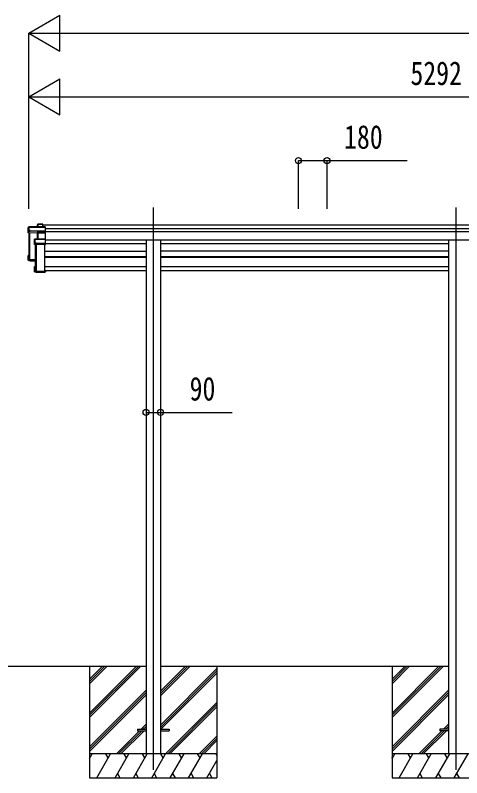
# Model space of a CAD drawing. Units: millimetres, scale not verified. Extents: x -18922 to 18922, y -13365 to 13365.
# Drawn here: x -6031 to -3226, y -7062 to -2276 of the extents above; entities that cross this region are included whole.
import ezdxf
from ezdxf.enums import TextEntityAlignment as Align

# ---------------------------------------------------------------- set-up
doc = ezdxf.new("R2010")
doc.units = ezdxf.units.MM
doc.header["$LTSCALE"] = 70
for name, color, linetype in [('0-3_YKK_12', 2, 'Continuous'), ('0-4_YKK_13', 4, 'Continuous'), ('0-5_YKK_A1', 4, 'Continuous'), ('0-6_YKK_D', 6, 'Continuous')]:
    doc.layers.add(name, color=color, linetype=linetype)
doc.styles.add('ＭＳ ゴシック', font='')
doc.styles.get('ＭＳ ゴシック').set_extended_font_data('MS Gothic')

msp = doc.modelspace()

# ---------------------------------------------------------------- linework, layer by layer
at = {"layer": '0-3_YKK_12'}
for p, q in [((-5163.74, -3483.19), (-5163.74, -3950.45)), ((-3263.75, -3483.19), (-3263.75, -3950.45)), ((-5163.74, -3950.45), (-5163.74, -7012.5)), ((-3263.75, -3950.45), (-3263.75, -7012.5))]:
    msp.add_line(p, q, dxfattribs=at)
at = {"layer": '0-4_YKK_13'}
for p, q in [((-5890.65, -3590.82), (-5888.9, -3587.83)), ((-5888.84, -3587.58), (-5890.59, -3590.57)), ((-5888.9, -3587.83), (-5888.9, -3605.14)), ((-5858.84, -3587.33), (-5888.41, -3587.33)), ((-5888.41, -3587.78), (-5888.41, -3587.33)), ((-5857.84, -3588.38), (-5858.7, -3587.44)), ((-5858.7, -3605.14), (-5858.7, -3587.44)), ((-5857.84, -3605.14), (-5857.84, -3588.38)), ((-5949.78, -3641.81), (-5949.78, -3613.17)), ((-5945.83, -3631.3), (-5949.78, -3641.81)), ((-5945.31, -3605.38), (-5949.72, -3612.93)), ((-5945.37, -3627.51), (-5945.83, -3628.3)), ((-5945.83, -3631.3), (-5945.83, -3628.3)), ((-5843, -3605.14), (-5944.87, -3605.14)), ((-5944.87, -3605.58), (-5944.87, -3605.14)), ((-5944.87, -3605.58), (-5842.84, -3605.58)), ((-5944.87, -3627.46), (-5944.87, -3605.58)), ((-5937.34, -3629.88), (-5937.34, -3630.43)), ((-5889.33, -3631.97), (-5937.34, -3629.88)), ((-5937.34, -3630.43), (-5889.34, -3632.51)), ((-5890.65, -3605.14), (-5890.65, -3590.82)), ((-5889.34, -3641.89), (-5889.34, -3632.51)), ((-5889.34, -3632.51), (-5842.84, -3632.51)), ((-5842.84, -3631.97), (-5889.33, -3631.97)), ((-5842.84, -3605.58), (-5842.84, -3631.97)), ((-5842.84, -3632.51), (-5842.84, -3641.87)), ((-5842.71, -3632.32), (-5841.84, -3631.61)), ((-5842.7, -3605.25), (-5841.84, -3606.19)), ((-5841.84, -3631.61), (-5841.84, -3606.19)), ((-5841.84, -3641.11), (-5841.84, -3631.61)), ((-5890.74, -3644.37), (-5949.78, -3641.81)), ((-5909.77, -3714.6), (-5909.77, -3682.79)), ((-5907.59, -3680.99), (-5909.56, -3682.39)), ((-5842.84, -3680.89), (-5907.3, -3680.89)), ((-5907.3, -3680.89), (-5907.3, -3681.34)), ((-5889.85, -3642), (-5890.74, -3644.37)), ((-5890.27, -3680.89), (-5890.27, -3644.68)), ((-5890.24, -3644.8), (-5889.37, -3642.5)), ((-5889.37, -3642.5), (-5889.37, -3680.89)), ((-5842.84, -3641.87), (-5888.87, -3641.87)), ((-5888.87, -3641.87), (-5888.87, -3642.41)), ((-5842.98, -3642.06), (-5841.84, -3641.11)), ((-5842.84, -3642.41), (-5842.84, -3680.89)), ((-5842.84, -3681.34), (-5842.84, -3709.25)), ((-5842.71, -3681.02), (-5841.84, -3681.91)), ((-5841.84, -3681.91), (-5841.84, -3641.11)), ((-5841.84, -3708.88), (-5841.84, -3681.91)), ((-5908.26, -3710.54), (-5909.77, -3714.6)), ((-5909.27, -3715.1), (-5907.76, -3711.04)), ((-5842.84, -3715.1), (-5909.27, -3715.1)), ((-5907.8, -3706.78), (-5908.26, -3707.57)), ((-5908.26, -3710.54), (-5908.26, -3707.57)), ((-5907.76, -3711.04), (-5899.77, -3711.04)), ((-5899.77, -3706.73), (-5907.3, -3706.73)), ((-5899.77, -3709.25), (-5899.77, -3706.73)), ((-5899.77, -3709.25), (-5899.77, -3709.79)), ((-5842.84, -3709.25), (-5899.77, -3709.25)), ((-5899.77, -3711.04), (-5899.77, -3709.79)), ((-5899.77, -3709.79), (-5842.84, -3709.79)), ((-5842.84, -3709.79), (-5842.84, -3715.1)), ((-5842.84, -3715.1), (-5841.85, -3714.26)), ((-5842.71, -3709.6), (-5841.84, -3708.88)), ((-5841.85, -3714.26), (-5841.84, -3714.26)), ((-5841.84, -3714.26), (-5841.84, -3708.88)), ((-5949.78, -3813.22), (-5949.78, -3784.58)), ((-5945.83, -3816.21), (-5949.78, -3813.22)), ((-5948.84, -3784.98), (-5949.67, -3784.24)), ((-5945.84, -3784.22), (-5949.64, -3784.22)), ((-5945.84, -3784.11), (-5949.32, -3784.11)), ((-5948.84, -3784.98), (-5948.84, -3812.22)), ((-5945.84, -3784.98), (-5948.84, -3784.98)), ((-5948.84, -3812.22), (-5905.85, -3814.09)), ((-5945.84, -3789.03), (-5947.34, -3786.47)), ((-5945.84, -3786.47), (-5947.34, -3786.47)), ((-5947.34, -3810.79), (-5947.34, -3786.47)), ((-5905.85, -3812.59), (-5947.34, -3810.79)), ((-5945.83, -3816.21), (-5937.34, -3816.58)), ((-5943, -3807.5), (-5943, -3810.98)), ((-5937.34, -3816.58), (-5937.34, -3816.91)), ((-5937.34, -3816.91), (-5909.77, -3818.11)), ((-5937.34, -3816.91), (-5905.85, -3818.28)), ((-5909.77, -3886.01), (-5909.77, -3854.2)), ((-5909.27, -3853.71), (-5905.84, -3853.71)), ((-5905.84, -3854.55), (-5908.82, -3854.55)), ((-5907.32, -3856.04), (-5905.84, -3856.04)), ((-5907.32, -3883.98), (-5907.32, -3856.04)), ((-5909.63, -3886.36), (-5908.82, -3885.47)), ((-5909.56, -3886.41), (-5908.06, -3887.49)), ((-5842.84, -3886.51), (-5909.27, -3886.51)), ((-5909.27, -3886.51), (-5907.76, -3887.58)), ((-5908.82, -3885.47), (-5841.85, -3885.47)), ((-5907.76, -3887.58), (-5899.77, -3887.58)), ((-5843.84, -3883.98), (-5907.32, -3883.98)), ((-5905.43, -3883.24), (-5905.43, -3883.98)), ((-5899.77, -3887.58), (-5899.77, -3887.91)), ((-5899.77, -3887.91), (-5842.84, -3887.91)), ((-5899.77, -3887.91), (-5899.77, -3887.91)), ((-5899.77, -3887.91), (-5842.84, -3887.91)), ((-5841.84, -3879.16), (-5843.84, -3879.16)), ((-5843.84, -3879.61), (-5843.84, -3879.16)), ((-5843.84, -3879.61), (-5843.84, -3883.98)), ((-5841.84, -3879.61), (-5843.84, -3879.61)), ((-5842.84, -3886.51), (-5841.85, -3885.47)), ((-5842.84, -3887.91), (-5842.84, -3886.51)), ((-5842.71, -3887.79), (-5841.84, -3886.89)), ((-5841.84, -3879.16), (-5841.84, -3879.61)), ((-5841.84, -3879.61), (-5841.84, -3885.47)), ((-5263.74, -6758), (-5263.74, -6767)), ((-5263.74, -6758), (-5208.74, -6758)), ((-5263.74, -6767), (-5208.74, -6767)), ((-5118.74, -6758), (-5063.74, -6758)), ((-5118.74, -6767), (-5063.74, -6767)), ((-5063.74, -6758), (-5063.74, -6767)), ((-3363.75, -6758), (-3363.75, -6767)), ((-3308.75, -6758), (-3363.75, -6758)), ((-3308.75, -6767), (-3363.75, -6767))]:
    msp.add_line(p, q, dxfattribs=at)
for points in [[(-5888.41, -3605.14), (-5888.41, -3587.78), (-5859.05, -3587.78), (-5859.05, -3605.14)], [(-5949.78, -3613.17), (-5945.37, -3605.63), (-5945.37, -3627.51)], [(-5945.83, -3631.3), (-5937.34, -3631.67), (-5937.34, -3630.43)], [(-5937.34, -3629.88), (-5937.34, -3627.46), (-5944.87, -3627.46)], [(-5909.77, -3682.79), (-5907.8, -3681.39), (-5907.8, -3706.78)], [(-5907.3, -3706.73), (-5907.3, -3681.34), (-5842.84, -3681.34)], [(-5889.34, -3641.89), (-5889.34, -3641.89), (-5889.34, -3641.89)], [(-5888.87, -3680.89), (-5888.87, -3642.41), (-5842.84, -3642.41)], [(-5905.85, -3815.13), (-5949.78, -3813.22), (-5949.78, -3813.22), (-5948.84, -3812.22)], [(-5909.63, -3853.83), (-5908.82, -3854.55), (-5908.82, -3885.47)], [(-5841.85, -3885.47), (-5841.84, -3885.47), (-5841.84, -3886.89)]]:
    msp.add_lwpolyline(points, dxfattribs=at)
for centre, radius, start, end in [((-5888.52, -3589.19), 1.41, 85.38783, 105.84391), ((-5888.41, -3587.83), 0.494, 149.67684, 180.01902), ((-5888.41, -3587.83), 0.5, 90, 149.66687), ((-5944.99, -3606.99), 1.41, 85.38783, 105.84391), ((-5944.99, -3628.87), 1.41, 85.38783, 105.84391), ((-5944.88, -3605.63), 0.494, 149.67684, 180.01902), ((-5944.87, -3605.64), 0.5, 90, 149.66687), ((-5907.31, -3681.39), 0.498, 125.56678, 179.8201), ((-5907.42, -3682.75), 1.41, 85.38783, 105.84391), ((-5907.3, -3681.39), 0.5, 90, 125.54593), ((-5889.88, -3642.5), 0.502, 0.6157, 87.19354), ((-5889.74, -3642.37), 0.63, 355.28892, 50.49396), ((-5907.42, -3708.14), 1.41, 85.38783, 105.84391)]:
    msp.add_arc(centre, radius, start, end, dxfattribs=at)
for centre, major_axis, ratio, start_param, end_param in [((-5859.05, -3587.83), (0.499, 0.499), 0.052408, 0.7330383, 1.5184364), ((-5858.34, -3587.83), (0.499, -0.499), 0.052408, 2.4085544, 3.1939525), ((-5890.18, -3590.87), (-0.257, 0.444), 0.891995, 0.2825853, 0.9960465), ((-5889.33, -3632.02), (0.011, 0.5), 0.002284, 1.4661262, 2.9758193), ((-5843.05, -3605.64), (0.372, 0.372), 0.900404, 0.0523599, 0.837758), ((-5842.34, -3605.64), (-0.372, 0.372), 0.900404, 6.2308254, 7.0162236), ((-5842.34, -3632.02), (-0.372, 0.372), 0.900404, 0.7330383, 1.4878932), ((-5842.34, -3632.02), (0.498, 0.498), 0.083094, 2.3038346, 3.0586895), ((-5909.29, -3682.82), (-0.169, 0.473), 0.931403, 0.4203333, 1.203868), ((-5890.74, -3644.79), (0.495, -0.086), 0.832908, 0.2017128, 1.7252301), ((-5888.85, -3642.05), (1, -0.045), 0.165035, 2.0927496, 3.0878869), ((-5888.87, -3642.55), (0.5, -0.046), 0.224394, 2.093456, 3.1010707), ((-5888.87, -3642.03), (1, 0), 0.165356, 1.5707963, 2.0604871), ((-5888.85, -3642.05), (1, -0.045), 0.165035, 2.0898554, 2.0927496), ((-5888.87, -3642.53), (0.5, 0), 0.226184, 1.5707963, 2.0728914), ((-5843.34, -3642.36), (0.498, 0.498), 0.083094, 5.4454273, 6.2002822), ((-5843.34, -3642.36), (-0.372, 0.372), 0.900404, 3.8746309, 4.6294858), ((-5842.34, -3681.39), (-0.5, 0.5), 0.02182, 5.550147, 6.3050019), ((-5842.34, -3681.39), (-0.372, 0.372), 0.900404, 6.2613687, 7.0162236), ((-5909.29, -3714.68), (-0.289, 0.44), 0.847113, 0.9113503, 1.694885), ((-5909.29, -3714.68), (0.498, -0.074), 0.830741, 4.1047896, 4.8883243), ((-5907.76, -3710.54), (0.479, 0.147), 0.993384, 2.8453888, 4.4124582), ((-5842.34, -3709.3), (-0.372, 0.372), 0.900404, 0.7330383, 1.4878932), ((-5842.34, -3709.3), (0.498, 0.498), 0.083094, 2.3038346, 3.0586895), ((-5949.31, -3784.53), (0.257, 0.444), 0.891995, 1.432085, 2.1455462), ((-5949.31, -3784.53), (0.491, 0.117), 0.873782, 2.089881, 2.161818), ((-5949.27, -3784.61), (0.474, -0.272), 0.885613, 2.0407293, 2.8261274), ((-5909.29, -3854.13), (0.289, 0.44), 0.847113, 1.4467076, 2.2302423), ((-5909.29, -3854.13), (0.498, 0.074), 0.830741, 1.394861, 2.1783957), ((-5909.29, -3885.99), (0.169, 0.473), 0.931403, 1.9377246, 2.7212593), ((-5909.29, -3885.99), (-0.255, 0.46), 0.938446, 1.8784237, 2.6619584), ((-5907.76, -3887.08), (0.479, 0.147), 0.993384, 3.7907337, 4.4124582), ((-5842.34, -3887.41), (0.5, 0.5), 0.02182, 3.119776, 3.8746309)]:
    msp.add_ellipse(centre, major_axis=major_axis, ratio=ratio, start_param=start_param, end_param=end_param, dxfattribs=at)
at = {"layer": '0-5_YKK_A1'}
for p, q in [((-5857.84, -3591.18), (-661.25, -3591.18)), ((-5841.84, -3614.06), (-661.25, -3614.06)), ((-5841.84, -3634.22), (-661.25, -3634.22)), ((-5945.84, -3641.98), (-5945.84, -3809.35)), ((-5944.34, -3642.04), (-5944.34, -3809.35)), ((-5943.83, -3642.06), (-5943.83, -3806.67)), ((-5940.72, -3642.2), (-5940.72, -3809.65)), ((-5841.84, -3685.42), (-661.25, -3685.42)), ((-3308.95, -3685.42), (-3308.95, -6912.5)), ((-5905.84, -3715.1), (-5905.84, -3882.94)), ((-5904.34, -3715.1), (-5904.34, -3882.94)), ((-5900.72, -3715.1), (-5900.72, -3883.24)), ((-5844.35, -3883.24), (-5844.35, -3715.1)), ((-5841.84, -3709.74), (-5208.94, -3709.74)), ((-5118.54, -3709.74), (-3308.95, -3709.74)), ((-5844.34, -3756.44), (-5208.95, -3756.37)), ((-3308.95, -3756.33), (-5118.57, -3756.22)), ((-5945.54, -3809.65), (-5944.64, -3809.65)), ((-5943.83, -3806.67), (-5940.93, -3809.56)), ((-5940.72, -3809.65), (-5905.85, -3809.65)), ((-5940.72, -3809.65), (-5905.85, -3809.65)), ((-5844.34, -3791.24), (-5208.95, -3791.24)), ((-5208.96, -3795.87), (-5844.34, -3795.87)), ((-5699.79, -3791.24), (-5699.79, -3795.87)), ((-5691.64, -3791.24), (-5691.64, -3795.87)), ((-5519.79, -3791.24), (-5519.79, -3795.87)), ((-5511.64, -3791.24), (-5511.64, -3795.87)), ((-5339.79, -3791.24), (-5339.79, -3795.87)), ((-5331.64, -3791.24), (-5331.64, -3795.87)), ((-5118.57, -3791.24), (-3308.95, -3791.24)), ((-3308.95, -3795.87), (-5118.56, -3795.87)), ((-4979.79, -3791.24), (-4979.79, -3795.87)), ((-4971.65, -3791.24), (-4971.65, -3795.87)), ((-4799.79, -3791.24), (-4799.79, -3795.87)), ((-4791.65, -3791.24), (-4791.65, -3795.87)), ((-4619.79, -3791.24), (-4619.79, -3795.87)), ((-4611.65, -3791.24), (-4611.65, -3795.87)), ((-4439.79, -3791.24), (-4439.79, -3795.87)), ((-4431.65, -3791.24), (-4431.65, -3795.87)), ((-4259.79, -3791.24), (-4259.79, -3795.87)), ((-4251.65, -3791.24), (-4251.65, -3795.87)), ((-4079.79, -3791.24), (-4079.79, -3795.87)), ((-4071.65, -3791.24), (-4071.65, -3795.87)), ((-3899.79, -3791.24), (-3899.79, -3795.87)), ((-3891.65, -3791.24), (-3891.65, -3795.87)), ((-3719.79, -3791.24), (-3719.79, -3795.87)), ((-3711.65, -3791.24), (-3711.65, -3795.87)), ((-3539.79, -3791.24), (-3539.79, -3795.87)), ((-3531.65, -3791.24), (-3531.65, -3795.87)), ((-3359.79, -3791.24), (-3359.79, -3795.87)), ((-3351.65, -3791.24), (-3351.65, -3795.87)), ((-3351.65, -3791.24), (-3351.65, -3795.87)), ((-5208.96, -3854.43), (-5844.34, -3854.43)), ((-3308.95, -3854.43), (-5118.56, -3854.43)), ((-5905.54, -3883.24), (-5904.64, -3883.24)), ((-5903.83, -3880.27), (-5900.93, -3883.15)), ((-5900.72, -3883.24), (-5844.35, -3883.24)), ((-5843.84, -3880.52), (-5844.35, -3880.52)), ((-5208.96, -3880.52), (-5841.84, -3880.52)), ((-3308.95, -3880.51), (-5118.56, -3880.52)), ((-6123.97, -6362.5), (-5208.74, -6362.5)), ((-5563.74, -6362.5), (-5563.74, -7062.5)), ((-5563.74, -6656.48), (-5269.76, -6362.5)), ((-5563.74, -6670.62), (-5255.62, -6362.5)), ((-5563.74, -6684.76), (-5241.48, -6362.5)), ((-5563.74, -6444.34), (-5481.9, -6362.5)), ((-5563.74, -6458.49), (-5467.76, -6362.5)), ((-5563.74, -6472.63), (-5453.62, -6362.5)), ((-5118.74, -6362.5), (-3308.95, -6362.5)), ((-5118.74, -6548.13), (-4933.11, -6362.5)), ((-5118.74, -6533.99), (-4947.26, -6362.5)), ((-5118.74, -6519.85), (-4961.4, -6362.5)), ((-4763.74, -6362.5), (-4763.74, -7062.5)), ((-3663.75, -6362.5), (-3663.75, -7062.5)), ((-3663.75, -6656.48), (-3369.77, -6362.5)), ((-3663.75, -6670.62), (-3355.62, -6362.5)), ((-3663.75, -6684.76), (-3341.48, -6362.5)), ((-3663.75, -6444.34), (-3581.9, -6362.5)), ((-3663.75, -6458.49), (-3567.76, -6362.5)), ((-3663.75, -6472.63), (-3553.62, -6362.5)), ((-5118.74, -6731.98), (-4763.74, -6376.98)), ((-5118.74, -6746.12), (-4763.74, -6391.12)), ((-5116.48, -6758), (-4763.74, -6405.26)), ((-5563.74, -6868.61), (-5208.74, -6513.61)), ((-5563.74, -6882.75), (-5208.74, -6527.75)), ((-5563.74, -6896.89), (-5208.74, -6541.9)), ((-3663.75, -6868.61), (-3308.75, -6513.61)), ((-3663.75, -6882.75), (-3308.75, -6527.75)), ((-3663.75, -6896.89), (-3308.75, -6541.9)), ((-5087.14, -6912.5), (-4763.74, -6589.11)), ((-5072.99, -6912.5), (-4763.74, -6603.25)), ((-5058.85, -6912.5), (-4763.74, -6617.39)), ((-5241, -6758), (-5208.74, -6725.74)), ((-5226.86, -6758), (-5208.74, -6739.88)), ((-3341, -6758), (-3308.75, -6725.74)), ((-3326.86, -6758), (-3308.75, -6739.88)), ((-5395.5, -6912.5), (-5250, -6767)), ((-5381.36, -6912.5), (-5235.86, -6767)), ((-5367.22, -6912.5), (-5221.72, -6767)), ((-5212.72, -6758), (-5208.74, -6754.03)), ((-3495.5, -6912.5), (-3350, -6767)), ((-3481.36, -6912.5), (-3335.86, -6767)), ((-3467.22, -6912.5), (-3321.72, -6767)), ((-3312.72, -6758), (-3308.75, -6754.03)), ((-4875, -6912.5), (-4763.74, -6801.24)), ((-4860.86, -6912.5), (-4763.74, -6815.38)), ((-4846.72, -6912.5), (-4763.74, -6829.53)), ((-4763.74, -6912.5), (-5563.74, -6912.5)), ((-5563.74, -6941.44), (-5547.04, -6912.5)), ((-5562.04, -6938.48), (-5563.74, -6935.52)), ((-5519.2, -7062.5), (-5432.6, -6912.5)), ((-5447.6, -6938.48), (-5462.6, -6912.5)), ((-5403.73, -7062.5), (-5317.13, -6912.5)), ((-5332.13, -6938.48), (-5347.13, -6912.5)), ((-5288.26, -7062.5), (-5201.66, -6912.5)), ((-5216.66, -6938.48), (-5231.66, -6912.5)), ((-5172.79, -7062.5), (-5086.19, -6912.5)), ((-5101.19, -6938.48), (-5116.19, -6912.5)), ((-5057.32, -7062.5), (-4970.72, -6912.5)), ((-4985.72, -6938.48), (-5000.72, -6912.5)), ((-4941.85, -7062.5), (-4855.25, -6912.5)), ((-4870.25, -6938.48), (-4885.25, -6912.5)), ((-4763.74, -6922.95), (-4769.78, -6912.5)), ((-2863.75, -6912.5), (-3663.75, -6912.5)), ((-3663.75, -6941.44), (-3647.04, -6912.5)), ((-3662.04, -6938.48), (-3663.75, -6935.52)), ((-3619.2, -7062.5), (-3532.6, -6912.5)), ((-3547.6, -6938.48), (-3562.6, -6912.5)), ((-3503.73, -7062.5), (-3417.13, -6912.5)), ((-3432.13, -6938.48), (-3447.13, -6912.5)), ((-3388.26, -7062.5), (-3301.66, -6912.5)), ((-3316.66, -6938.48), (-3331.66, -6912.5)), ((-3272.79, -7062.5), (-3186.19, -6912.5)), ((-4826.38, -7062.5), (-4763.74, -6954.02)), ((-5563.74, -7062.5), (-4763.74, -7062.5)), ((-5388.73, -7036.52), (-5373.73, -7062.5)), ((-5273.26, -7036.52), (-5258.26, -7062.5)), ((-5157.79, -7036.52), (-5142.79, -7062.5)), ((-5042.32, -7036.52), (-5027.32, -7062.5)), ((-4926.85, -7036.52), (-4911.85, -7062.5)), ((-4811.38, -7036.52), (-4796.38, -7062.5)), ((-3663.75, -7062.5), (-2863.75, -7062.5)), ((-3488.73, -7036.52), (-3473.73, -7062.5)), ((-3373.26, -7036.52), (-3358.26, -7062.5)), ((-3257.79, -7036.52), (-3242.79, -7062.5))]:
    msp.add_line(p, q, dxfattribs=at)
for points in [[(-5208.95, -3685.42), (-5208.74, -6187.5), (-5208.74, -6912.5)], [(-5118.54, -3685.42), (-5118.74, -6187.5), (-5118.74, -6912.5)]]:
    msp.add_lwpolyline(points, dxfattribs=at)
for centre, radius, start, end in [((-5945.55, -3809.35), 0.299, 180.1578, 270.15693), ((-5944.64, -3809.35), 0.299, 269.84307, 359.8422), ((-5944.04, -3806.89), 0.3, 45.07151, 179.70637), ((-5940.72, -3809.35), 0.301, 225.19514, 270.02698), ((-5905.55, -3882.94), 0.299, 180.1578, 270.15693), ((-5904.64, -3882.94), 0.299, 269.84307, 359.8422), ((-5904.04, -3880.48), 0.3, 45.07151, 179.70637), ((-5900.72, -3882.94), 0.301, 225.19514, 270.02698)]:
    msp.add_arc(centre, radius, start, end, dxfattribs=at)
at = {"layer": '0-6_YKK_D'}
for p, q in [((-5945.85, -2388.74), (-5750.99, -2276.24)), ((-5750.99, -2501.24), (-5750.99, -2276.24)), ((-5945.85, -3491.18), (-5945.85, -2387.74)), ((-5945.85, -2388.74), (-5750.99, -2501.24)), ((-5945.85, -2388.74), (-5556.13, -2388.74)), ((-5720.85, -2388.74), (4413.26, -2388.74)), ((-5945.85, -2788.74), (-5750.99, -2676.24)), ((-5750.99, -2901.24), (-5750.99, -2676.24)), ((-5945.85, -3491.18), (-5945.85, -2787.74)), ((-5945.85, -2788.74), (-5750.99, -2901.24)), ((-5945.85, -2788.74), (-5556.13, -2788.74)), ((-5720.85, -2788.74), (-878.75, -2788.74)), ((-4251.65, -3491.18), (-4251.65, -3187.74)), ((-4071.65, -3491.18), (-4071.65, -3187.74)), ((-5208.95, -4743.03), (-5208.95, -4770.27)), ((-5118.55, -4741.08), (-5118.55, -4770.27))]:
    msp.add_line(p, q, dxfattribs=at)
for points in [[(-4251.65, -3188.74), (-4071.65, -3188.74), (-3567.95, -3188.74)], [(-5208.95, -4769.27), (-5118.55, -4769.27), (-4667.95, -4769.27)]]:
    msp.add_lwpolyline(points, dxfattribs=at)
for centre in [(-4251.65, -3188.74), (-4071.65, -3188.74), (-5208.95, -4769.27), (-5118.55, -4769.27)]:
    msp.add_circle(centre, 19.12, dxfattribs=at)

# ---------------------------------------------------------------- texts
at = {"layer": '0-6_YKK_D', "style": 'ＭＳ ゴシック', "width": 0.8}
for s, p in [('5292', (-3548.2, -2758.74)), ('180', (-3965.15, -3158.74)), ('90', (-4935.55, -4739.27))]:
    msp.add_text(s, height=148.5, dxfattribs=at).set_placement(p, align=Align.BOTTOM_LEFT)

doc.saveas('drawing.dxf')
